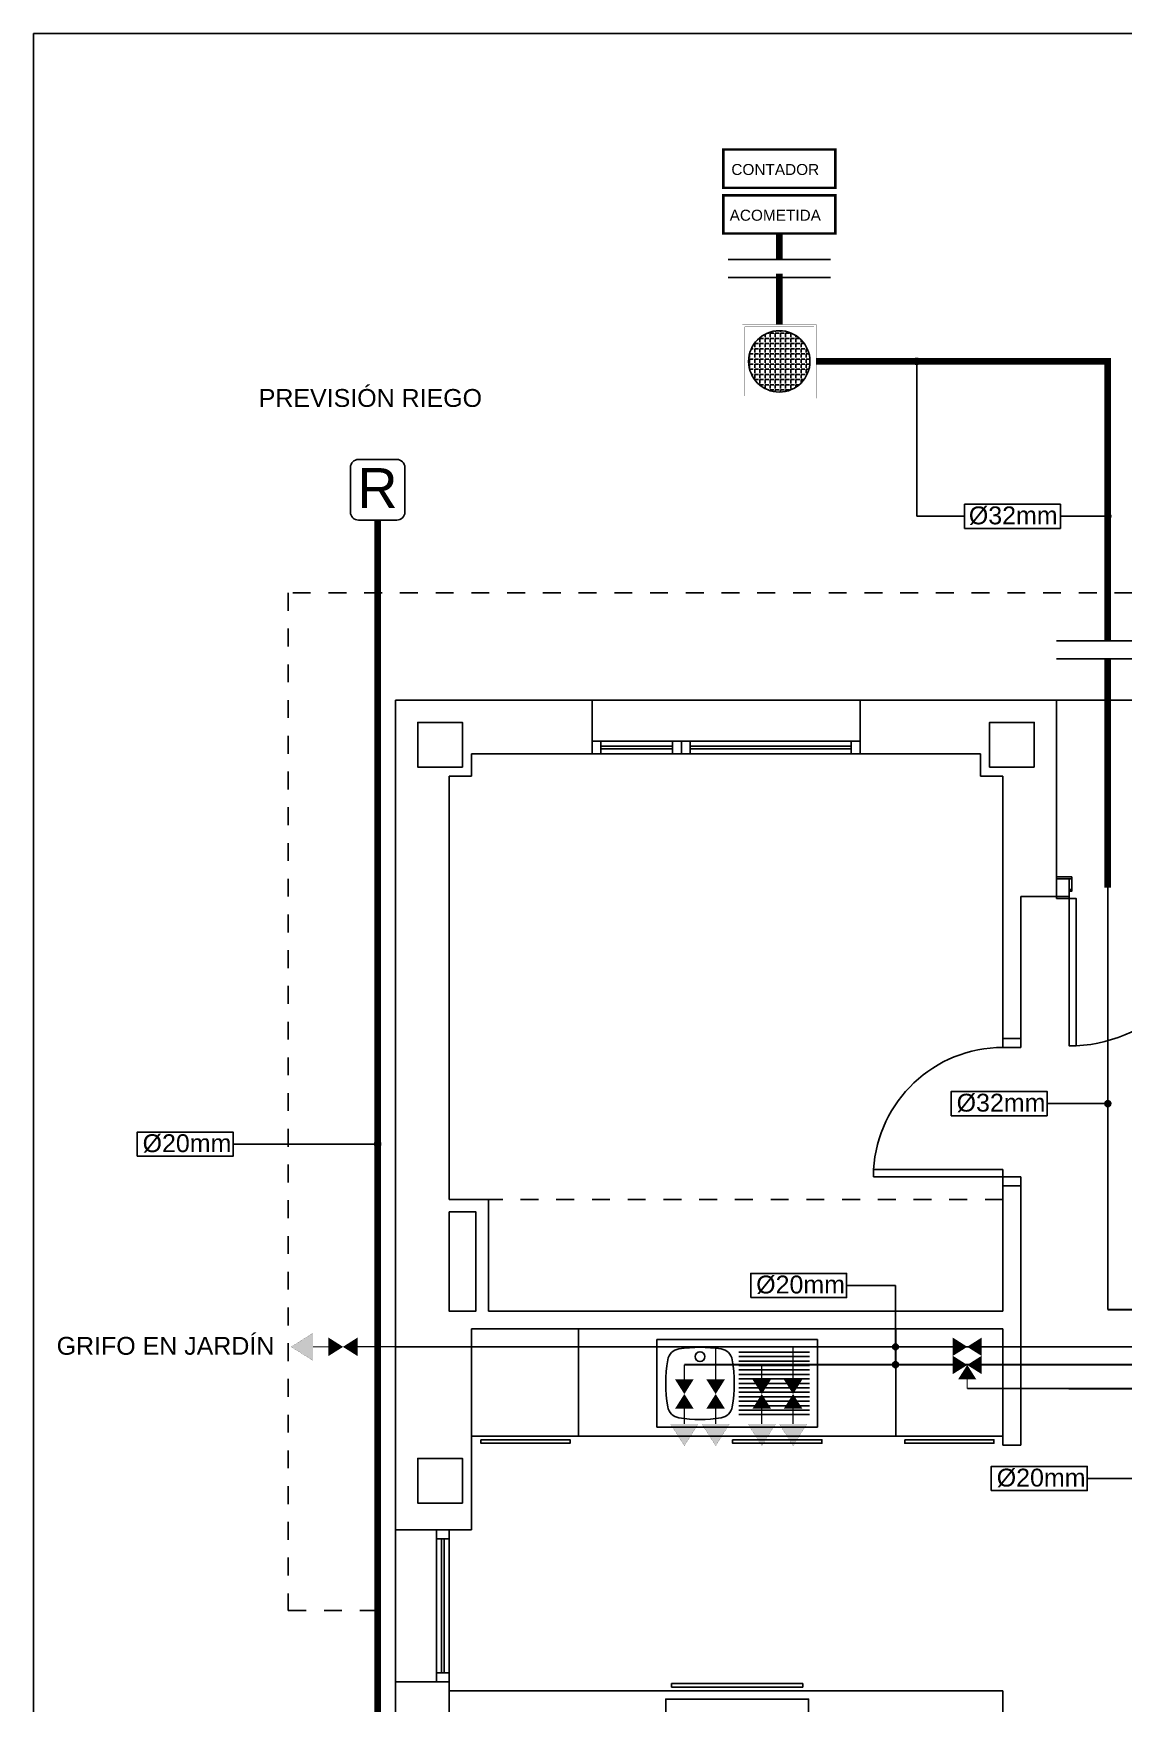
# Model space of a CAD drawing. Header units: millimetres. Extents: x 441156 to 441876, y 4514765 to 4515211.
# Drawn here: x 441363.37 to 441369.47, y 4515070.34 to 4515079.69 of the extents above; entities that cross this region are included whole.
import ezdxf
from ezdxf.enums import TextEntityAlignment as Align

# ---------------------------------------------------------------- set-up
doc = ezdxf.new("R2010")
doc.units = ezdxf.units.MM
for name, pattern in [('CONTINUA', [0]), ('DASHED', [0.75, 0.5, -0.25]), ('RAYITAS', [0.375, 0.25, -0.125])]:
    doc.linetypes.add(name, pattern=pattern)
doc.layers.add('01_cartela', color=6, linetype='Continuous', plot=False)
for name, color, linetype in [('01_mono BAJA', 2, 'Continuous'), ('01_proyección', 4, 'RAYITAS'), ('01_símbolos', 120, 'Continuous'), ('01_textos', 7, 'Continuous'), ('INGIN CLIMATIZACION TEXTO', 7, 'Continuous'), ('INGIN FONTANERIA ACS', 10, 'Continuous'), ('INGIN FONTANERIA AGUA FRIA', 150, 'Continuous'), ('INGIN FONTANERIA MAQUINAS', 7, 'Continuous'), ('INGIN SANEAMIENTO TEXTO', 7, 'Continuous')]:
    doc.layers.add(name, color=color, linetype=linetype)
doc.styles.add('Estilo1', font='swissel.ttf')
doc.styles.add('NIEVES2', font='sanss___.ttf')

# ---------------------------------------------------------------- blocks, each defined once
blk = doc.blocks.new('A$C48161785')
at = {"layer": '01_mono BAJA', "color": 254, "linetype": 'CONTINUA'}
for p, q in [((1.0999, 12.5), (-0.0001, 12.5)), ((-0.0001, 12.5), (-0.0001, 7.855)), ((1.0999, 12.2), (1.0999, 12.5001)), ((1.0999, 12.5001), (2.5999, 12.5001)), ((2.5999, 12.2), (2.5999, 12.5001)), ((3.6999, 12.5), (2.5999, 12.5)), ((3.6999, 12.5), (3.6999, 11.4)), ((3.6999, 12.5), (5.1999, 12.5)), ((1.0999, 12.27, 0), (2.5999, 12.27, 0)), ((1.1499, 12.27), (1.1499, 12.2)), ((1.5499, 12.27, 0), (1.5499, 12.2, 0)), ((1.5999, 12.27, 0), (1.5999, 12.2, 0)), ((1.6499, 12.27, 0), (1.6499, 12.2, 0)), ((2.5499, 12.27, 0), (2.5499, 12.2, 0)), ((1.0999, 12.2), (0.4249, 12.2)), ((0.4249, 12.2, 0), (0.4249, 12.075, 0)), ((1.0999, 12.2, 0), (2.5999, 12.2, 0)), ((1.1499, 12.242), (1.5499, 12.242, 0)), ((1.1499, 12.228), (1.5499, 12.228, 0)), ((1.6499, 12.242, 0), (2.5499, 12.242, 0)), ((1.6499, 12.228, 0), (2.5499, 12.228, 0)), ((3.2749, 12.2), (2.5999, 12.2)), ((3.2749, 12.2, 0), (3.2749, 12.075, 0)), ((0.2999, 12.075), (0.2999, 9.705)), ((0.4249, 12.075, 0), (0.2999, 12.075, 0)), ((3.2749, 12.075, 0), (3.3999, 12.075, 0)), ((3.3999, 12.075), (3.3999, 10.6056)), ((3.785, 11.5), (3.785, 11.44)), ((3.77, 11.43), (3.77, 11.4)), ((3.6999, 11.4), (3.4999, 11.4)), ((3.4999, 11.4), (3.4999, 10.6056)), ((3.7099, 11.4), (3.7699, 11.4)), ((3.3999, 10.6056), (3.4999, 10.6056)), ((3.3999, 10.5556), (3.3999, 10.6056)), ((3.4999, 10.6056), (3.4999, 10.5556)), ((3.3999, 10.5556), (3.4999, 10.5556)), ((2.6761, 9.8306), (2.6761, 9.872)), ((2.6761, 9.872), (3.3999, 9.872)), ((2.6761, 9.8306), (3.4999, 9.8306)), ((3.3999, 9.7806), (3.3999, 9.872)), ((3.4999, 9.8306), (3.4999, 9.7806)), ((3.3999, 9.7806), (3.3999, 9.08)), ((3.3999, 9.7806), (3.4999, 9.7806)), ((3.4999, 9.7806), (3.4999, 8.33)), ((0.5199, 9.705), (0.2999, 9.705)), ((0.5199, 9.705), (0.5199, 9.08)), ((3.3999, 9.08), (0.5199, 9.08)), ((3.3999, 8.98), (0.4249, 8.98)), ((0.4249, 7.855), (0.4249, 8.98)), ((1.0249, 8.98), (1.0249, 8.38)), ((2.7999, 8.98), (2.7999, 8.38)), ((3.3999, 8.98), (3.3999, 8.33)), ((1.4624, 8.4305, 0), (1.4624, 8.9205, 0)), ((1.4624, 8.9205, 0), (2.3624, 8.9205, 0)), ((2.3624, 8.9205, 0), (2.3624, 8.4305, 0)), ((1.9214, 8.8505, 0), (2.3174, 8.8505, 0)), ((1.9214, 8.8255, 0), (2.3174, 8.8255, 0)), ((1.9214, 8.8005, 0), (2.3174, 8.8005, 0)), ((1.9214, 8.7755, 0), (2.3174, 8.7755, 0)), ((1.9214, 8.7505, 0), (2.3174, 8.7505, 0)), ((1.9214, 8.7255, 0), (2.3174, 8.7255, 0)), ((1.9214, 8.7005, 0), (2.3174, 8.7005, 0)), ((1.9214, 8.6755, 0), (2.3174, 8.6755, 0)), ((1.9214, 8.6505, 0), (2.3174, 8.6505, 0)), ((1.9214, 8.6255, 0), (2.3174, 8.6255, 0)), ((1.9214, 8.6005, 0), (2.3174, 8.6005, 0)), ((1.9214, 8.5755, 0), (2.3174, 8.5755, 0)), ((1.9214, 8.5505, 0), (2.3174, 8.5505, 0)), ((1.9214, 8.5255, 0), (2.3174, 8.5255, 0)), ((2.3624, 8.4305, 0), (1.4624, 8.4305, 0)), ((1.9214, 8.5005, 0), (2.3174, 8.5005, 0)), ((3.3999, 8.38), (0.4249, 8.38)), ((3.3999, 8.33), (3.4999, 8.33)), ((0.4249, 7.855), (-0.0001, 7.855)), ((-0.0001, 7.855), (-0.0001, 7.005)), ((0.2299, 7.855), (0.23, 7.005)), ((0.2999, 7.855), (0.3, 7.005)), ((0.2299, 7.805), (0.2999, 7.805)), ((0.2579, 7.055), (0.258, 7.805)), ((0.2719, 7.055), (0.272, 7.805)), ((0.2299, 7.055), (0.2999, 7.055)), ((0.2999, 7.005), (-0.0001, 7.005)), ((-0.0001, 7.005), (-0.0001, 3)), ((0.2999, 7.005), (0.2999, 5.055)), ((3.3999, 6.955), (0.2999, 6.955)), ((3.3999, 6.205), (3.3999, 6.955))]:
    blk.add_line(p, q, dxfattribs=at)
for points in [[(0.3749, 12.125), (0.1249, 12.125), (0.1249, 12.375), (0.3749, 12.375), (0.3749, 12.125)], [(3.5749, 12.125), (3.3249, 12.125), (3.3249, 12.375), (3.5749, 12.375), (3.5749, 12.125)], [(3.785, 11.51), (3.785, 11.5), (3.6999, 11.5), (3.6999, 11.51)], [(3.7699, 11.4), (3.6999, 11.4), (3.6999, 11.5), (3.7699, 11.5)], [(3.785, 11.44), (3.785, 11.43), (3.77, 11.43), (3.77, 11.44)], [(3.7699, 11.4), (3.7699, 11.3901), (3.6999, 11.3901), (3.6999, 11.4)], [(3.7699, 11.39), (3.77, 10.565), (3.8098, 10.565), (3.8098, 11.39)], [(0.2999, 9.635), (0.4499, 9.635), (0.4499, 9.08), (0.2999, 9.08)], [(0.4776, 8.36), (0.4776, 8.34), (0.9776, 8.34), (0.9776, 8.36)], [(2.8499, 8.36), (2.8499, 8.34), (3.3499, 8.34), (3.3499, 8.36)], [(0.3749, 8.005), (0.1249, 8.005), (0.1249, 8.255), (0.3749, 8.255), (0.3749, 8.005)]]:
    blk.add_lwpolyline(points, close=True, dxfattribs=at)
at = {"layer": '01_mono BAJA', "color": 254, "linetype": 'CONTINUA', "elevation": 0}
for points in [[(1.8868, 8.36), (1.8868, 8.34), (2.3868, 8.34), (2.3868, 8.36)], [(2.2798, 6.975), (1.545, 6.975), (1.545, 6.9949), (2.2798, 6.9949)], [(1.5125, 6.4078), (2.3125, 6.4078), (2.3124, 6.9078), (1.5124, 6.9078)]]:
    blk.add_lwpolyline(points, close=True, dxfattribs=at)
at = {"layer": '01_mono BAJA', "color": 254, "linetype": 'CONTINUA'}
blk.add_circle((1.7044, 8.8249, 0), 0.0275, dxfattribs=at)
for centre, radius, start, end in [((3.7682, 11.3908), 0.8268, 272.88562, 359.95054), ((3.3999, 9.8306), 0.725, 90, 176.72417), ((2.2624, 8.6755, 0), 0.75, 169.88522, 190.11478), ((1.5979, 8.794, 0), 0.075, 99.07872, 169.88522), ((1.7044, 8.1275, 0), 0.75, 80.92128, 99.07872), ((1.8109, 8.794, 0), 0.075, 10.11478, 80.92128), ((1.1464, 8.6755, 0), 0.75, 349.88522, 10.11478), ((1.5979, 8.5569, 0), 0.075, 190.11478, 260.92128), ((1.8109, 8.5569, 0), 0.075, 279.07872, 349.88522), ((1.7044, 9.2235, 0), 0.75, 260.92128, 279.07872)]:
    blk.add_arc(centre, radius, start, end, dxfattribs=at)
at = {"layer": '01_proyección', "color": 120, "ltscale": 0.25}
blk.add_line((3.3999, 9.705), (0.5199, 9.705), dxfattribs=at)
at = {"layer": '01_proyección', "color": 120, "ltscale": 0.25, "elevation": 0}
blk.add_lwpolyline([(8.025, 10.35), (8.3249, 10.35), (8.3249, 13.1), (-0.6, 13.1), (-0.6, 7.405), (0, 7.405)], dxfattribs=at)
blk = doc.blocks.new('LLAVE DE CORTE')
at = {"layer": 'INGIN FONTANERIA AGUA FRIA'}
h = blk.add_hatch(color=256, dxfattribs=at)
h.dxf.hatch_style = 1
h.paths.add_polyline_path([(52.208, 49.627), (52.208, 49.94), (52.455, 49.784)])
h = blk.add_hatch(color=256, dxfattribs=at)
h.dxf.hatch_style = 1
h.paths.add_polyline_path([(52.703, 49.627), (52.703, 49.94), (52.455, 49.784)])
at = {"layer": 'INGIN FONTANERIA AGUA FRIA', "ltscale": 0.01}
for points, const_width in [([(52.208, 49.784), (52.05, 49.784)], 0.02), ([(52.208, 49.627), (52.208, 49.94), (52.455, 49.784), (52.208, 49.627)], 0.0015), ([(52.703, 49.627), (52.703, 49.94), (52.455, 49.784), (52.703, 49.627)], 0.0015), ([(52.703, 49.784), (52.861, 49.784)], 0.02)]:
    blk.add_lwpolyline(points, dxfattribs=dict(at, const_width=const_width))
blk = doc.blocks.new('3 VIAS')
at = {"layer": 'INGIN FONTANERIA ACS'}
h = blk.add_hatch(color=256, dxfattribs=at)
h.dxf.hatch_style = 1
h.paths.add_polyline_path([(52.208, 48.427), (52.208, 48.74), (52.455, 48.584)])
h = blk.add_hatch(color=256, dxfattribs=at)
h.dxf.hatch_style = 1
h.paths.add_polyline_path([(52.612, 48.832), (52.299, 48.832), (52.455, 48.584)])
h = blk.add_hatch(color=256, dxfattribs=at)
h.dxf.hatch_style = 1
h.paths.add_polyline_path([(52.703, 48.427), (52.703, 48.74), (52.455, 48.584)])
at = {"layer": 'INGIN FONTANERIA ACS', "ltscale": 0.01}
for points, const_width in [([(52.456, 48.832), (52.456, 48.99)], 0.02), ([(52.208, 48.584), (52.05, 48.584)], 0.02), ([(52.208, 48.427), (52.208, 48.74), (52.455, 48.584), (52.208, 48.427)], 0.0015), ([(52.612, 48.832), (52.299, 48.832), (52.455, 48.584), (52.612, 48.832)], 0.0015), ([(52.703, 48.427), (52.703, 48.74), (52.455, 48.584), (52.703, 48.427)], 0.0015), ([(52.703, 48.584), (52.861, 48.584)], 0.02)]:
    blk.add_lwpolyline(points, dxfattribs=dict(at, const_width=const_width))
blk = doc.blocks.new('ARQUETA REGISTRO')
at = {"layer": 'INGIN FONTANERIA AGUA FRIA'}
h = blk.add_hatch(dxfattribs=at)
h.set_pattern_fill('ANGLE', color=256, scale=0.01)
h.set_pattern_definition([(0, (0, 0), (0, 0.06985), [0.0508, -0.01905]), (90, (0, 0), (-0.06985, 4e-18), [0.0508, -0.01905])])
edge = h.paths.add_edge_path()
edge.add_arc((52.458, 47.384), 0.416, 0, 360)
at = {"layer": 'INGIN FONTANERIA AGUA FRIA', "ltscale": 0.01, "const_width": 0.0015}
for points in [[(51.958, 47.884), (52.958, 47.884), (52.958, 46.884), (51.958, 46.884)], [(51.99, 47.852), (52.927, 47.852), (52.927, 46.916), (51.99, 46.916)]]:
    blk.add_lwpolyline(points, close=True, dxfattribs=at)
at = {"layer": 'INGIN FONTANERIA AGUA FRIA', "ltscale": 0.05}
blk.add_circle((52.458, 47.384), 0.416, dxfattribs=at)

msp = doc.modelspace()

# ---------------------------------------------------------------- hatches: boundary and pattern name
at = {"layer": 'INGIN CLIMATIZACION TEXTO', "linetype": 'Continuous', "ltscale": 0.5}
h = msp.add_hatch(color=2, dxfattribs=at)
edge = h.paths.add_edge_path()
edge.add_arc((441368.31570629, 4515077.84991243), 0.016875, 0, 360)
h = msp.add_hatch(color=2, dxfattribs=at)
edge = h.paths.add_edge_path()
edge.add_arc((441369.38551048, 4515076.98259778), 0.016875, 0, 360)
h = msp.add_hatch(color=2, dxfattribs=at)
edge = h.paths.add_edge_path()
edge.add_arc((441369.38551048, 4515073.69532307), 0.016875, 0, 360)
h = msp.add_hatch(color=2, dxfattribs=at)
edge = h.paths.add_edge_path()
edge.add_arc((441365.29854467, 4515073.46844566), 0.016875, 0, 360)
h = msp.add_hatch(color=2, dxfattribs=at)
edge = h.paths.add_edge_path()
edge.add_arc((441368.19718803, 4515072.3339303), 0.016875, 0, 360)
h = msp.add_hatch(color=2, dxfattribs=at)
edge = h.paths.add_edge_path()
edge.add_arc((441368.19718803, 4515072.2339303), 0.016875, 0, 360)
at = {"layer": 'INGIN FONTANERIA AGUA FRIA'}
h = msp.add_hatch(color=256, dxfattribs=at)
h.dxf.hatch_style = 1
h.paths.add_polyline_path([(441364.93721192, 4515072.41124167), (441364.93721192, 4515072.25661893), (441364.81483838, 4515072.33372647)])
h = msp.add_hatch(color=256, dxfattribs=at)
h.dxf.hatch_style = 1
h.paths.add_polyline_path([(441365.02315603, 4515072.38547122), (441365.02315603, 4515072.28238939), (441365.10473839, 4515072.33379442)])
h = msp.add_hatch(color=256, dxfattribs=at)
h.dxf.hatch_style = 1
h.paths.add_polyline_path([(441365.18632076, 4515072.38547122), (441365.18632076, 4515072.28238939), (441365.10473839, 4515072.33379442)])
h = msp.add_hatch(color=10, dxfattribs=at)
h.dxf.hatch_style = 1
h.paths.add_polyline_path([(441366.96368793, 4515072.15117669), (441367.06676976, 4515072.15117669), (441367.01536473, 4515072.06959432)])
h = msp.add_hatch(color=256, dxfattribs=at)
h.dxf.hatch_style = 1
h.paths.add_polyline_path([(441367.13891192, 4515072.15117669), (441367.24199375, 4515072.15117669), (441367.19058872, 4515072.06959432)])
h = msp.add_hatch(color=10, dxfattribs=at)
h.dxf.hatch_style = 1
h.paths.add_polyline_path([(441367.39709012, 4515072.15117669), (441367.50017195, 4515072.15117669), (441367.44876692, 4515072.06959432)])
h = msp.add_hatch(color=256, dxfattribs=at)
h.dxf.hatch_style = 1
h.paths.add_polyline_path([(441367.57231411, 4515072.15117669), (441367.67539594, 4515072.15117669), (441367.62399091, 4515072.06959432)])
h = msp.add_hatch(color=10, dxfattribs=at)
h.dxf.hatch_style = 1
h.paths.add_polyline_path([(441366.96368793, 4515071.98801196), (441367.06676976, 4515071.98801196), (441367.01536473, 4515072.06959432)])
h = msp.add_hatch(color=256, dxfattribs=at)
h.dxf.hatch_style = 1
h.paths.add_polyline_path([(441367.13891192, 4515071.98801196), (441367.24199375, 4515071.98801196), (441367.19058872, 4515072.06959432)])
h = msp.add_hatch(color=10, dxfattribs=at)
h.dxf.hatch_style = 1
h.paths.add_polyline_path([(441367.39709012, 4515071.98801196), (441367.50017195, 4515071.98801196), (441367.44876692, 4515072.06959432)])
h = msp.add_hatch(color=256, dxfattribs=at)
h.dxf.hatch_style = 1
h.paths.add_polyline_path([(441367.57231411, 4515071.98801196), (441367.67539594, 4515071.98801196), (441367.62399091, 4515072.06959432)])
h = msp.add_hatch(color=10, dxfattribs=at)
h.dxf.hatch_style = 1
h.paths.add_polyline_path([(441366.93791747, 4515071.90206785), (441367.09254022, 4515071.90206785), (441367.01543267, 4515071.77969431)])
h = msp.add_hatch(color=256, dxfattribs=at)
h.dxf.hatch_style = 1
h.paths.add_polyline_path([(441367.11314147, 4515071.90206785), (441367.26776421, 4515071.90206785), (441367.19065667, 4515071.77969431)])
h = msp.add_hatch(color=10, dxfattribs=at)
h.dxf.hatch_style = 1
h.paths.add_polyline_path([(441367.37131966, 4515071.90206785), (441367.5259424, 4515071.90206785), (441367.44883486, 4515071.77969431)])
h = msp.add_hatch(color=256, dxfattribs=at)
h.dxf.hatch_style = 1
h.paths.add_polyline_path([(441367.54654366, 4515071.90206785), (441367.7011664, 4515071.90206785), (441367.62405886, 4515071.77969431)])

# ---------------------------------------------------------------- linework, layer by layer
at = {"layer": '01_cartela', "color": 3}
msp.add_lwpolyline([(441363.37182267, 4515079.68556864), (441363.37182267, 4515058.15054463), (441394.00981074, 4515058.15054463), (441394.00981074, 4515079.68556864)], close=True, dxfattribs=at)
at = {"layer": '01_símbolos', "color": 86, "linetype": 'CONTINUA', "elevation": -0.00000053}
msp.add_lwpolyline([(441365.40617739, 4515076.96148551), (441365.19091195, 4515076.96148551, -0.4142135624), (441365.14628749, 4515077.00610997), (441365.14628749, 4515077.25627627, -0.4142135624), (441365.19091195, 4515077.30090073), (441365.40617739, 4515077.30090073, -0.4142135624), (441365.45080185, 4515077.25627627), (441365.45080185, 4515077.00610997, -0.4142135624)], format="xyb", close=True, dxfattribs=at)
at = {"layer": 'INGIN CLIMATIZACION TEXTO', "color": 2, "linetype": 'Continuous', "ltscale": 0.5}
for p, q in [((441368.31570629, 4515077.84991243, -0.00000053), (441368.31570629, 4515076.98259777, -0.00000053)), ((441368.58401129, 4515076.98259777, -0.00000053), (441368.31570629, 4515076.98259777, -0.00000053)), ((441369.1206566, 4515076.98259778, -0.00000053), (441369.38551048, 4515076.98259778, -0.00000053)), ((441368.19718803, 4515072.67746609, -0.00000053), (441367.92377087, 4515072.67746609, -0.00000053)), ((441368.19718803, 4515072.2339303, -0.00000053), (441368.19718803, 4515072.67746609, -0.00000053))]:
    msp.add_line(p, q, dxfattribs=at)
for points, elevation in [([(441369.1206566, 4515076.91485876), (441368.58401129, 4515076.91485876), (441368.58401129, 4515077.05033679), (441369.1206566, 4515077.05033679)], -0.00000053), ([(441368.50901843, 4515073.62758405), (441369.04566374, 4515073.62758405), (441369.04566374, 4515073.76306208), (441368.50901843, 4515073.76306208)], -0.00000053), ([(441363.9526914, 4515073.40070665), (441364.48933671, 4515073.40070665), (441364.48933671, 4515073.53618467), (441363.9526914, 4515073.53618467)], -0.00000053), ([(441367.38712556, 4515072.60972707), (441367.92377087, 4515072.60972707), (441367.92377087, 4515072.7452051), (441367.38712556, 4515072.7452051)], -0.00000053), ([(441368.7335239, 4515071.52902529), (441369.27016921, 4515071.52902529), (441369.27016921, 4515071.66450332), (441368.7335239, 4515071.66450332)], -0.00000172)]:
    msp.add_lwpolyline(points, close=True, dxfattribs=dict(at, elevation=elevation))
for points, elevation in [([(441369.04566374, 4515073.69532307), (441369.04566374, 4515073.69532307), (441369.38551048, 4515073.69532307)], -0.00000053), ([(441365.29854467, 4515073.46844566), (441364.48933671, 4515073.46844566)], -0.00000053), ([(441369.7485443, 4515071.59676431), (441369.27016921, 4515071.59676431)], -0.00000172)]:
    msp.add_lwpolyline(points, dxfattribs=dict(at, elevation=elevation))
for centre in [(441368.31570629, 4515077.84991243, -0.00000053), (441369.38551048, 4515076.98259778, -0.00000053), (441369.38551048, 4515073.69532307, -0.00000053), (441365.29854467, 4515073.46844566, -0.00000053), (441368.19718803, 4515072.3339303, -0.00000053), (441368.19718803, 4515072.2339303, -0.00000053)]:
    msp.add_circle(centre, 0.016875, dxfattribs=at)
at = {"layer": 'INGIN FONTANERIA ACS', "linetype": 'CONTINUA', "ltscale": 3, "const_width": 0.01, "elevation": -0.00000053}
for points in [[(441368.97713085, 4515072.2339303), (441367.01522884, 4515072.2339303)], [(441368.97713085, 4515072.2339303), (441369.64854467, 4515072.2339303)]]:
    msp.add_lwpolyline(points, dxfattribs=at)
at = {"layer": 'INGIN FONTANERIA ACS', "color": 86, "linetype": 'CONTINUA', "ltscale": 3, "const_width": 0.01, "elevation": -0.00000053}
for points in [[(441368.59854467, 4515072.1002882), (441368.95258924, 4515072.1002882)], [(441368.95258924, 4515072.1002882), (441369.74854467, 4515072.0992416)]]:
    msp.add_lwpolyline(points, dxfattribs=at)
at = {"layer": 'INGIN FONTANERIA AGUA FRIA', "linetype": 'DASHED', "ltscale": 0.3, "const_width": 0.0375}
for points in [[(441367.54692021, 4515078.56518814), (441367.54692021, 4515078.4192231)], [(441367.54692021, 4515078.34093787), (441367.54692021, 4515078.05636437)]]:
    msp.add_lwpolyline(points, dxfattribs=at)
at = {"layer": 'INGIN FONTANERIA AGUA FRIA', "linetype": 'DASHED', "ltscale": 0.1, "const_width": 0.0375, "elevation": -0.00000053}
for points in [[(441369.38551048, 4515076.28553377), (441369.38551048, 4515077.84991243), (441367.75337215, 4515077.84991243)], [(441365.29854467, 4515072.3339303), (441365.29854467, 4515076.96148551)], [(441369.38551048, 4515074.90393923), (441369.38551048, 4515076.18553377)], [(441365.29854467, 4515072.3339303), (441365.29854467, 4515062.29659834)]]:
    msp.add_lwpolyline(points, dxfattribs=at)
at = {"layer": 'INGIN FONTANERIA AGUA FRIA', "const_width": 0.01}
for points, elevation in [([(441369.38551048, 4515074.90393923), (441369.38551048, 4515072.54215742)], -0.00000053), ([(441370.68228366, 4515072.10217512), (441370.68228366, 4515072.54215742), (441369.38551048, 4515072.54215742)], -0.00000172), ([(441369.54854467, 4515072.3339303), (441365.39854467, 4515072.3339303)], -0.00000053)]:
    msp.add_lwpolyline(points, dxfattribs=dict(at, elevation=elevation))
at = {"layer": 'INGIN FONTANERIA AGUA FRIA', "ltscale": 0.01}
for points, const_width, elevation in [([(441364.93721192, 4515072.41124167), (441364.93721192, 4515072.25661893), (441364.81483838, 4515072.33372647), (441364.93721192, 4515072.41124167)], 0.00074113, -0.00000053), ([(441365.02315603, 4515072.38547122), (441365.02315603, 4515072.28238939), (441365.10473839, 4515072.33379442), (441365.02315603, 4515072.38547122)], 0.00049409, -0.00000053), ([(441365.18632076, 4515072.38547122), (441365.18632076, 4515072.28238939), (441365.10473839, 4515072.33379442), (441365.18632076, 4515072.38547122)], 0.00049409, -0.00000053), ([(441365.02315603, 4515072.3339303), (441364.93721192, 4515072.3339303)], 0.00723936, -0.00000053), ([(441365.18632076, 4515072.3339303), (441365.44284944, 4515072.3339303)], 0.0075, -0.00000053), ([(441367.19045284, 4515072.15117669), (441367.19045284, 4515072.33393027)], 0.0075, 0.00000222), ([(441367.62385503, 4515072.15117669), (441367.62385503, 4515072.33393027)], 0.0075, 0.00000222), ([(441367.13891192, 4515072.15117669), (441367.24199375, 4515072.15117669), (441367.19058872, 4515072.06959432), (441367.13891192, 4515072.15117669)], 0.00049409, 0.00000222), ([(441367.57231411, 4515072.15117669), (441367.67539594, 4515072.15117669), (441367.62399091, 4515072.06959432), (441367.57231411, 4515072.15117669)], 0.00049409, 0.00000222), ([(441367.13891192, 4515071.98801196), (441367.24199375, 4515071.98801196), (441367.19058872, 4515072.06959432), (441367.13891192, 4515071.98801196)], 0.00049409, 0.00000222), ([(441367.19045284, 4515071.98801196), (441367.19045284, 4515071.90206785)], 0.00723936, 0.00000222), ([(441367.57231411, 4515071.98801196), (441367.67539594, 4515071.98801196), (441367.62399091, 4515072.06959432), (441367.57231411, 4515071.98801196)], 0.00049409, 0.00000222), ([(441367.62385503, 4515071.98801196), (441367.62385503, 4515071.90206785)], 0.00723936, 0.00000222), ([(441367.11314147, 4515071.90206785), (441367.26776421, 4515071.90206785), (441367.19065667, 4515071.77969431), (441367.11314147, 4515071.90206785)], 0.00074113, 0.00000222), ([(441367.54654366, 4515071.90206785), (441367.7011664, 4515071.90206785), (441367.62405886, 4515071.77969431), (441367.54654366, 4515071.90206785)], 0.00074113, 0.00000222)]:
    msp.add_lwpolyline(points, dxfattribs=dict(at, const_width=const_width, elevation=elevation))
at = {"layer": 'INGIN FONTANERIA AGUA FRIA', "color": 10, "ltscale": 0.01, "elevation": 0.00000222}
for points, const_width in [([(441367.01522884, 4515072.15117669), (441367.01522884, 4515072.23393027)], 0.00723936), ([(441367.44863103, 4515072.15117669), (441367.44863103, 4515072.23393027)], 0.00723936), ([(441366.96368793, 4515072.15117669), (441367.06676976, 4515072.15117669), (441367.01536473, 4515072.06959432), (441366.96368793, 4515072.15117669)], 0.00049409), ([(441367.39709012, 4515072.15117669), (441367.50017195, 4515072.15117669), (441367.44876692, 4515072.06959432), (441367.39709012, 4515072.15117669)], 0.00049409), ([(441366.96368793, 4515071.98801196), (441367.06676976, 4515071.98801196), (441367.01536473, 4515072.06959432), (441366.96368793, 4515071.98801196)], 0.00049409), ([(441367.01522884, 4515071.98801196), (441367.01522884, 4515071.90206785)], 0.00723936), ([(441367.39709012, 4515071.98801196), (441367.50017195, 4515071.98801196), (441367.44876692, 4515072.06959432), (441367.39709012, 4515071.98801196)], 0.00049409), ([(441367.44863103, 4515071.98801196), (441367.44863103, 4515071.90206785)], 0.00723936), ([(441366.93791747, 4515071.90206785), (441367.09254022, 4515071.90206785), (441367.01543267, 4515071.77969431), (441366.93791747, 4515071.90206785)], 0.00074113), ([(441367.37131966, 4515071.90206785), (441367.5259424, 4515071.90206785), (441367.44883486, 4515071.77969431), (441367.37131966, 4515071.90206785)], 0.00074113)]:
    msp.add_lwpolyline(points, dxfattribs=dict(at, const_width=const_width))
at = {"layer": 'INGIN FONTANERIA MAQUINAS'}
for p, q in [((441367.83357558, 4515078.4192231), (441367.26026484, 4515078.4192231)), ((441367.83357558, 4515078.3192231), (441367.26026484, 4515078.3192231)), ((441369.67216586, 4515076.28553377, -0.00000053), (441369.09885511, 4515076.28553377, -0.00000053)), ((441369.67216586, 4515076.18553377, -0.00000053), (441369.09885511, 4515076.18553377, -0.00000053))]:
    msp.add_line(p, q, dxfattribs=at)
at = {"layer": 'INGIN FONTANERIA MAQUINAS', "ltscale": 0.01, "const_width": 0.01361222}
for points in [[(441367.86046909, 4515078.82123891), (441367.23337133, 4515078.82123891), (441367.23337133, 4515079.0354164), (441367.86046909, 4515079.0354164)], [(441367.86046909, 4515078.56518814), (441367.23337133, 4515078.56518814), (441367.23337133, 4515078.77936564), (441367.86046909, 4515078.77936564)]]:
    msp.add_lwpolyline(points, close=True, dxfattribs=at)

# ---------------------------------------------------------------- block references
at = {"layer": '01_mono BAJA'}
msp.add_blockref('A$C48161785', (441365.39860712, 4515063.45389202, -0.00000053), dxfattribs=at)
at = {"layer": 'INGIN FONTANERIA ACS', "xscale": 0.3251618012125506, "yscale": 0.3251618012125506, "zscale": 0.3251618012125506, "rotation": 180}
msp.add_blockref('3 VIAS', (441385.65510323, 4515088.02990673, -0.00000053), dxfattribs=at)
at = {"layer": 'INGIN FONTANERIA AGUA FRIA', "rotation": 180}
for name, p, xscale, yscale, zscale in [('ARQUETA REGISTRO', (441345.8866958, 4515097.41487159), -0.4129038745556198, 0.4129038745556198, 0.4129038745556198), ('LLAVE DE CORTE', (441385.65510323, 4515088.52186025, -0.00000053), 0.3251618012125506, 0.3251618012125506, 0.3251618012125506)]:
    msp.add_blockref(name, p, dxfattribs=dict(at, xscale=xscale, yscale=yscale, zscale=zscale))

# ---------------------------------------------------------------- texts
at = {"color": 7, "style": 'NIEVES2'}
msp.add_text('R', height=0.22312229, rotation=0.000000043, dxfattribs=at).set_placement((441365.18516399, 4515077.02939709, -0.00000053))
at = {"layer": '01_textos', "style": 'NIEVES2'}
for s, p in [('PREVISIÓN RIEGO', (441365.25802331, 4515077.59498329, -0.00000053)), ('GRIFO EN JARDÍN', (441364.11113896, 4515072.28941036))]:
    msp.add_text(s, height=0.1, rotation=0.000000107, dxfattribs=at).set_placement(p, align=Align.CENTER)
for s, rotation, p in [('%%C32mm', 0.000000107, (441368.60781829, 4515076.93777309, -0.00000053)), ('%%C32mm', 359.999999893, (441368.53941504, 4515073.65049838, -0.00000053)), ('%%C20mm', 359.999999893, (441363.98308801, 4515073.42362097, -0.00000053)), ('%%C20mm', 359.999999893, (441367.41752217, 4515072.6326414, -0.00000053)), ('%%C20mm', 359.999999893, (441368.76392051, 4515071.55193962, -0.00000172))]:
    msp.add_text(s, height=0.1, rotation=rotation, dxfattribs=at).set_placement(p)
at = {"layer": 'INGIN SANEAMIENTO TEXTO', "color": 5, "style": 'Estilo1'}
for s, p in [('CONTADOR', (441367.27844281, 4515078.89309848)), ('ACOMETIDA', (441367.26896531, 4515078.63704772))]:
    msp.add_text(s, height=0.061500974, dxfattribs=at).set_placement(p)

doc.saveas('drawing.dxf')
